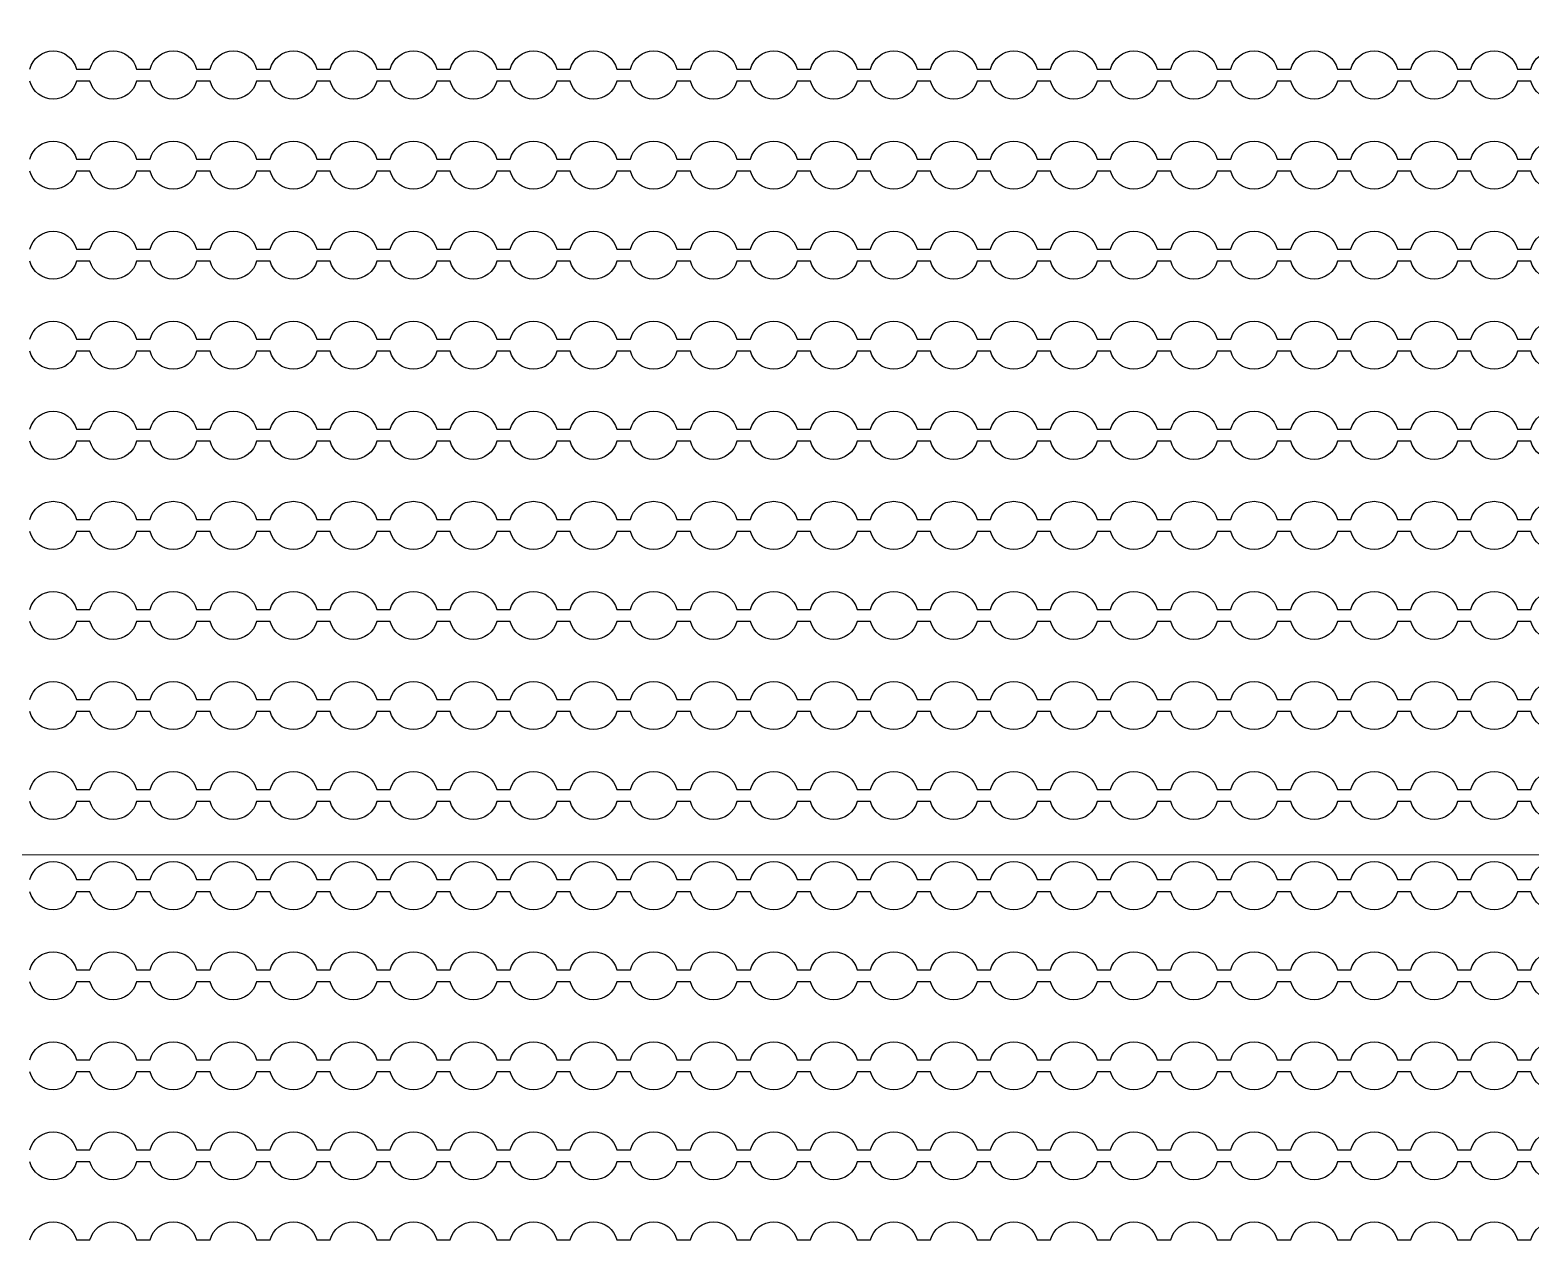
# Model space of a CAD drawing. Extents: x 4056 to 105656, y 4120 to 105720.
# Drawn here: x 56558 to 57808, y 48659 to 49671 of the extents above; entities that cross this region are included whole.
import ezdxf

# ---------------------------------------------------------------- set-up
doc = ezdxf.new("R2010")
doc.units = 13
doc.header["$MEASUREMENT"] = 0
doc.layers.add('Main Layer', color=7, linetype='Continuous', lineweight=0)

msp = doc.modelspace()

# ---------------------------------------------------------------- linework, layer by layer
at = {"lineweight": 0}
msp.add_line((64547.2, 48984.7), (54547.2, 48984.7), dxfattribs=at)
for points in [[(56557.7, 49638.9, -0.774597), (56596.5, 49638.9), (56607.7, 49638.9, -0.774597), (56646.5, 49638.9), (56657.7, 49638.9, -0.774597), (56696.5, 49638.9), (56707.7, 49638.9, -0.774597), (56746.5, 49638.9), (56757.7, 49638.9, -0.774597), (56796.5, 49638.9), (56807.7, 49638.9, -0.774597), (56846.5, 49638.9), (56857.7, 49638.9, -0.774597), (56896.5, 49638.9), (56907.7, 49638.9, -0.774597), (56946.5, 49638.9), (56957.7, 49638.9, -0.774597), (56996.5, 49638.9), (57007.7, 49638.9, -0.774597), (57046.5, 49638.9), (57057.7, 49638.9, -0.774597), (57096.5, 49638.9), (57107.7, 49638.9, -0.774597), (57146.5, 49638.9), (57157.7, 49638.9, -0.774597), (57196.5, 49638.9), (57207.7, 49638.9, -0.774597), (57246.5, 49638.9), (57257.7, 49638.9, -0.774597), (57296.5, 49638.9), (57307.7, 49638.9, -0.774597), (57346.5, 49638.9), (57357.7, 49638.9, -0.774597), (57396.5, 49638.9), (57407.7, 49638.9, -0.774597), (57446.5, 49638.9), (57457.7, 49638.9, -0.774597), (57496.5, 49638.9), (57507.7, 49638.9, -0.774597), (57546.5, 49638.9), (57557.7, 49638.9, -0.774597), (57596.5, 49638.9), (57607.7, 49638.9, -0.774597), (57646.5, 49638.9), (57657.7, 49638.9, -0.774597), (57696.5, 49638.9), (57707.7, 49638.9, -0.774597), (57746.5, 49638.9), (57757.7, 49638.9, -0.774597), (57796.5, 49638.9), (57807.7, 49638.9, -0.774597), (57846.5, 49638.9)], [(57846.5, 49628.9, -0.774597), (57807.7, 49628.9), (57796.5, 49628.9, -0.774597), (57757.7, 49628.9), (57746.5, 49628.9, -0.774597), (57707.7, 49628.9), (57696.5, 49628.9, -0.774597), (57657.7, 49628.9), (57646.5, 49628.9, -0.774597), (57607.7, 49628.9), (57596.5, 49628.9, -0.774597), (57557.7, 49628.9), (57546.5, 49628.9, -0.774597), (57507.7, 49628.9), (57496.5, 49628.9, -0.774597), (57457.7, 49628.9), (57446.5, 49628.9, -0.774597), (57407.7, 49628.9), (57396.5, 49628.9, -0.774597), (57357.7, 49628.9), (57346.5, 49628.9, -0.774597), (57307.7, 49628.9), (57296.5, 49628.9, -0.774597), (57257.7, 49628.9), (57246.5, 49628.9, -0.774597), (57207.7, 49628.9), (57196.5, 49628.9, -0.774597), (57157.7, 49628.9), (57146.5, 49628.9, -0.774597), (57107.7, 49628.9), (57096.5, 49628.9, -0.774597), (57057.7, 49628.9), (57046.5, 49628.9, -0.774597), (57007.7, 49628.9), (56996.5, 49628.9, -0.774597), (56957.7, 49628.9), (56946.5, 49628.9, -0.774597), (56907.7, 49628.9), (56896.5, 49628.9, -0.774597), (56857.7, 49628.9), (56846.5, 49628.9, -0.774597), (56807.7, 49628.9), (56796.5, 49628.9, -0.774597), (56757.7, 49628.9), (56746.5, 49628.9, -0.774597), (56707.7, 49628.9), (56696.5, 49628.9, -0.774597), (56657.7, 49628.9), (56646.5, 49628.9, -0.774597), (56607.7, 49628.9), (56596.5, 49628.9, -0.774597), (56557.7, 49628.9)], [(56557.7, 49563.9, -0.774597), (56596.5, 49563.9), (56607.7, 49563.9, -0.774597), (56646.5, 49563.9), (56657.7, 49563.9, -0.774597), (56696.5, 49563.9), (56707.7, 49563.9, -0.774597), (56746.5, 49563.9), (56757.7, 49563.9, -0.774597), (56796.5, 49563.9), (56807.7, 49563.9, -0.774597), (56846.5, 49563.9), (56857.7, 49563.9, -0.774597), (56896.5, 49563.9), (56907.7, 49563.9, -0.774597), (56946.5, 49563.9), (56957.7, 49563.9, -0.774597), (56996.5, 49563.9), (57007.7, 49563.9, -0.774597), (57046.5, 49563.9), (57057.7, 49563.9, -0.774597), (57096.5, 49563.9), (57107.7, 49563.9, -0.774597), (57146.5, 49563.9), (57157.7, 49563.9, -0.774597), (57196.5, 49563.9), (57207.7, 49563.9, -0.774597), (57246.5, 49563.9), (57257.7, 49563.9, -0.774597), (57296.5, 49563.9), (57307.7, 49563.9, -0.774597), (57346.5, 49563.9), (57357.7, 49563.9, -0.774597), (57396.5, 49563.9), (57407.7, 49563.9, -0.774597), (57446.5, 49563.9), (57457.7, 49563.9, -0.774597), (57496.5, 49563.9), (57507.7, 49563.9, -0.774597), (57546.5, 49563.9), (57557.7, 49563.9, -0.774597), (57596.5, 49563.9), (57607.7, 49563.9, -0.774597), (57646.5, 49563.9), (57657.7, 49563.9, -0.774597), (57696.5, 49563.9), (57707.7, 49563.9, -0.774597), (57746.5, 49563.9), (57757.7, 49563.9, -0.774597), (57796.5, 49563.9), (57807.7, 49563.9, -0.774597), (57846.5, 49563.9)], [(57846.5, 49553.9, -0.774597), (57807.7, 49553.9), (57796.5, 49553.9, -0.774597), (57757.7, 49553.9), (57746.5, 49553.9, -0.774597), (57707.7, 49553.9), (57696.5, 49553.9, -0.774597), (57657.7, 49553.9), (57646.5, 49553.9, -0.774597), (57607.7, 49553.9), (57596.5, 49553.9, -0.774597), (57557.7, 49553.9), (57546.5, 49553.9, -0.774597), (57507.7, 49553.9), (57496.5, 49553.9, -0.774597), (57457.7, 49553.9), (57446.5, 49553.9, -0.774597), (57407.7, 49553.9), (57396.5, 49553.9, -0.774597), (57357.7, 49553.9), (57346.5, 49553.9, -0.774597), (57307.7, 49553.9), (57296.5, 49553.9, -0.774597), (57257.7, 49553.9), (57246.5, 49553.9, -0.774597), (57207.7, 49553.9), (57196.5, 49553.9, -0.774597), (57157.7, 49553.9), (57146.5, 49553.9, -0.774597), (57107.7, 49553.9), (57096.5, 49553.9, -0.774597), (57057.7, 49553.9), (57046.5, 49553.9, -0.774597), (57007.7, 49553.9), (56996.5, 49553.9, -0.774597), (56957.7, 49553.9), (56946.5, 49553.9, -0.774597), (56907.7, 49553.9), (56896.5, 49553.9, -0.774597), (56857.7, 49553.9), (56846.5, 49553.9, -0.774597), (56807.7, 49553.9), (56796.5, 49553.9, -0.774597), (56757.7, 49553.9), (56746.5, 49553.9, -0.774597), (56707.7, 49553.9), (56696.5, 49553.9, -0.774597), (56657.7, 49553.9), (56646.5, 49553.9, -0.774597), (56607.7, 49553.9), (56596.5, 49553.9, -0.774597), (56557.7, 49553.9)], [(56557.7, 49488.9, -0.774597), (56596.5, 49488.9), (56607.7, 49488.9, -0.774597), (56646.5, 49488.9), (56657.7, 49488.9, -0.774597), (56696.5, 49488.9), (56707.7, 49488.9, -0.774597), (56746.5, 49488.9), (56757.7, 49488.9, -0.774597), (56796.5, 49488.9), (56807.7, 49488.9, -0.774597), (56846.5, 49488.9), (56857.7, 49488.9, -0.774597), (56896.5, 49488.9), (56907.7, 49488.9, -0.774597), (56946.5, 49488.9), (56957.7, 49488.9, -0.774597), (56996.5, 49488.9), (57007.7, 49488.9, -0.774597), (57046.5, 49488.9), (57057.7, 49488.9, -0.774597), (57096.5, 49488.9), (57107.7, 49488.9, -0.774597), (57146.5, 49488.9), (57157.7, 49488.9, -0.774597), (57196.5, 49488.9), (57207.7, 49488.9, -0.774597), (57246.5, 49488.9), (57257.7, 49488.9, -0.774597), (57296.5, 49488.9), (57307.7, 49488.9, -0.774597), (57346.5, 49488.9), (57357.7, 49488.9, -0.774597), (57396.5, 49488.9), (57407.7, 49488.9, -0.774597), (57446.5, 49488.9), (57457.7, 49488.9, -0.774597), (57496.5, 49488.9), (57507.7, 49488.9, -0.774597), (57546.5, 49488.9), (57557.7, 49488.9, -0.774597), (57596.5, 49488.9), (57607.7, 49488.9, -0.774597), (57646.5, 49488.9), (57657.7, 49488.9, -0.774597), (57696.5, 49488.9), (57707.7, 49488.9, -0.774597), (57746.5, 49488.9), (57757.7, 49488.9, -0.774597), (57796.5, 49488.9), (57807.7, 49488.9, -0.774597), (57846.5, 49488.9)], [(57846.5, 49478.9, -0.774597), (57807.7, 49478.9), (57796.5, 49478.9, -0.774597), (57757.7, 49478.9), (57746.5, 49478.9, -0.774597), (57707.7, 49478.9), (57696.5, 49478.9, -0.774597), (57657.7, 49478.9), (57646.5, 49478.9, -0.774597), (57607.7, 49478.9), (57596.5, 49478.9, -0.774597), (57557.7, 49478.9), (57546.5, 49478.9, -0.774597), (57507.7, 49478.9), (57496.5, 49478.9, -0.774597), (57457.7, 49478.9), (57446.5, 49478.9, -0.774597), (57407.7, 49478.9), (57396.5, 49478.9, -0.774597), (57357.7, 49478.9), (57346.5, 49478.9, -0.774597), (57307.7, 49478.9), (57296.5, 49478.9, -0.774597), (57257.7, 49478.9), (57246.5, 49478.9, -0.774597), (57207.7, 49478.9), (57196.5, 49478.9, -0.774597), (57157.7, 49478.9), (57146.5, 49478.9, -0.774597), (57107.7, 49478.9), (57096.5, 49478.9, -0.774597), (57057.7, 49478.9), (57046.5, 49478.9, -0.774597), (57007.7, 49478.9), (56996.5, 49478.9, -0.774597), (56957.7, 49478.9), (56946.5, 49478.9, -0.774597), (56907.7, 49478.9), (56896.5, 49478.9, -0.774597), (56857.7, 49478.9), (56846.5, 49478.9, -0.774597), (56807.7, 49478.9), (56796.5, 49478.9, -0.774597), (56757.7, 49478.9), (56746.5, 49478.9, -0.774597), (56707.7, 49478.9), (56696.5, 49478.9, -0.774597), (56657.7, 49478.9), (56646.5, 49478.9, -0.774597), (56607.7, 49478.9), (56596.5, 49478.9, -0.774597), (56557.7, 49478.9)], [(56557.7, 49413.9, -0.774597), (56596.5, 49413.9), (56607.7, 49413.9, -0.774597), (56646.5, 49413.9), (56657.7, 49413.9, -0.774597), (56696.5, 49413.9), (56707.7, 49413.9, -0.774597), (56746.5, 49413.9), (56757.7, 49413.9, -0.774597), (56796.5, 49413.9), (56807.7, 49413.9, -0.774597), (56846.5, 49413.9), (56857.7, 49413.9, -0.774597), (56896.5, 49413.9), (56907.7, 49413.9, -0.774597), (56946.5, 49413.9), (56957.7, 49413.9, -0.774597), (56996.5, 49413.9), (57007.7, 49413.9, -0.774597), (57046.5, 49413.9), (57057.7, 49413.9, -0.774597), (57096.5, 49413.9), (57107.7, 49413.9, -0.774597), (57146.5, 49413.9), (57157.7, 49413.9, -0.774597), (57196.5, 49413.9), (57207.7, 49413.9, -0.774597), (57246.5, 49413.9), (57257.7, 49413.9, -0.774597), (57296.5, 49413.9), (57307.7, 49413.9, -0.774597), (57346.5, 49413.9), (57357.7, 49413.9, -0.774597), (57396.5, 49413.9), (57407.7, 49413.9, -0.774597), (57446.5, 49413.9), (57457.7, 49413.9, -0.774597), (57496.5, 49413.9), (57507.7, 49413.9, -0.774597), (57546.5, 49413.9), (57557.7, 49413.9, -0.774597), (57596.5, 49413.9), (57607.7, 49413.9, -0.774597), (57646.5, 49413.9), (57657.7, 49413.9, -0.774597), (57696.5, 49413.9), (57707.7, 49413.9, -0.774597), (57746.5, 49413.9), (57757.7, 49413.9, -0.774597), (57796.5, 49413.9), (57807.7, 49413.9, -0.774597), (57846.5, 49413.9)], [(57846.5, 49403.9, -0.774597), (57807.7, 49403.9), (57796.5, 49403.9, -0.774597), (57757.7, 49403.9), (57746.5, 49403.9, -0.774597), (57707.7, 49403.9), (57696.5, 49403.9, -0.774597), (57657.7, 49403.9), (57646.5, 49403.9, -0.774597), (57607.7, 49403.9), (57596.5, 49403.9, -0.774597), (57557.7, 49403.9), (57546.5, 49403.9, -0.774597), (57507.7, 49403.9), (57496.5, 49403.9, -0.774597), (57457.7, 49403.9), (57446.5, 49403.9, -0.774597), (57407.7, 49403.9), (57396.5, 49403.9, -0.774597), (57357.7, 49403.9), (57346.5, 49403.9, -0.774597), (57307.7, 49403.9), (57296.5, 49403.9, -0.774597), (57257.7, 49403.9), (57246.5, 49403.9, -0.774597), (57207.7, 49403.9), (57196.5, 49403.9, -0.774597), (57157.7, 49403.9), (57146.5, 49403.9, -0.774597), (57107.7, 49403.9), (57096.5, 49403.9, -0.774597), (57057.7, 49403.9), (57046.5, 49403.9, -0.774597), (57007.7, 49403.9), (56996.5, 49403.9, -0.774597), (56957.7, 49403.9), (56946.5, 49403.9, -0.774597), (56907.7, 49403.9), (56896.5, 49403.9, -0.774597), (56857.7, 49403.9), (56846.5, 49403.9, -0.774597), (56807.7, 49403.9), (56796.5, 49403.9, -0.774597), (56757.7, 49403.9), (56746.5, 49403.9, -0.774597), (56707.7, 49403.9), (56696.5, 49403.9, -0.774597), (56657.7, 49403.9), (56646.5, 49403.9, -0.774597), (56607.7, 49403.9), (56596.5, 49403.9, -0.774597), (56557.7, 49403.9)], [(56557.7, 49338.9, -0.774597), (56596.5, 49338.9), (56607.7, 49338.9, -0.774597), (56646.5, 49338.9), (56657.7, 49338.9, -0.774597), (56696.5, 49338.9), (56707.7, 49338.9, -0.774597), (56746.5, 49338.9), (56757.7, 49338.9, -0.774597), (56796.5, 49338.9), (56807.7, 49338.9, -0.774597), (56846.5, 49338.9), (56857.7, 49338.9, -0.774597), (56896.5, 49338.9), (56907.7, 49338.9, -0.774597), (56946.5, 49338.9), (56957.7, 49338.9, -0.774597), (56996.5, 49338.9), (57007.7, 49338.9, -0.774597), (57046.5, 49338.9), (57057.7, 49338.9, -0.774597), (57096.5, 49338.9), (57107.7, 49338.9, -0.774597), (57146.5, 49338.9), (57157.7, 49338.9, -0.774597), (57196.5, 49338.9), (57207.7, 49338.9, -0.774597), (57246.5, 49338.9), (57257.7, 49338.9, -0.774597), (57296.5, 49338.9), (57307.7, 49338.9, -0.774597), (57346.5, 49338.9), (57357.7, 49338.9, -0.774597), (57396.5, 49338.9), (57407.7, 49338.9, -0.774597), (57446.5, 49338.9), (57457.7, 49338.9, -0.774597), (57496.5, 49338.9), (57507.7, 49338.9, -0.774597), (57546.5, 49338.9), (57557.7, 49338.9, -0.774597), (57596.5, 49338.9), (57607.7, 49338.9, -0.774597), (57646.5, 49338.9), (57657.7, 49338.9, -0.774597), (57696.5, 49338.9), (57707.7, 49338.9, -0.774597), (57746.5, 49338.9), (57757.7, 49338.9, -0.774597), (57796.5, 49338.9), (57807.7, 49338.9, -0.774597), (57846.5, 49338.9)], [(57846.5, 49328.9, -0.774597), (57807.7, 49328.9), (57796.5, 49328.9, -0.774597), (57757.7, 49328.9), (57746.5, 49328.9, -0.774597), (57707.7, 49328.9), (57696.5, 49328.9, -0.774597), (57657.7, 49328.9), (57646.5, 49328.9, -0.774597), (57607.7, 49328.9), (57596.5, 49328.9, -0.774597), (57557.7, 49328.9), (57546.5, 49328.9, -0.774597), (57507.7, 49328.9), (57496.5, 49328.9, -0.774597), (57457.7, 49328.9), (57446.5, 49328.9, -0.774597), (57407.7, 49328.9), (57396.5, 49328.9, -0.774597), (57357.7, 49328.9), (57346.5, 49328.9, -0.774597), (57307.7, 49328.9), (57296.5, 49328.9, -0.774597), (57257.7, 49328.9), (57246.5, 49328.9, -0.774597), (57207.7, 49328.9), (57196.5, 49328.9, -0.774597), (57157.7, 49328.9), (57146.5, 49328.9, -0.774597), (57107.7, 49328.9), (57096.5, 49328.9, -0.774597), (57057.7, 49328.9), (57046.5, 49328.9, -0.774597), (57007.7, 49328.9), (56996.5, 49328.9, -0.774597), (56957.7, 49328.9), (56946.5, 49328.9, -0.774597), (56907.7, 49328.9), (56896.5, 49328.9, -0.774597), (56857.7, 49328.9), (56846.5, 49328.9, -0.774597), (56807.7, 49328.9), (56796.5, 49328.9, -0.774597), (56757.7, 49328.9), (56746.5, 49328.9, -0.774597), (56707.7, 49328.9), (56696.5, 49328.9, -0.774597), (56657.7, 49328.9), (56646.5, 49328.9, -0.774597), (56607.7, 49328.9), (56596.5, 49328.9, -0.774597), (56557.7, 49328.9)], [(56557.7, 49263.9, -0.774597), (56596.5, 49263.9), (56607.7, 49263.9, -0.774597), (56646.5, 49263.9), (56657.7, 49263.9, -0.774597), (56696.5, 49263.9), (56707.7, 49263.9, -0.774597), (56746.5, 49263.9), (56757.7, 49263.9, -0.774597), (56796.5, 49263.9), (56807.7, 49263.9, -0.774597), (56846.5, 49263.9), (56857.7, 49263.9, -0.774597), (56896.5, 49263.9), (56907.7, 49263.9, -0.774597), (56946.5, 49263.9), (56957.7, 49263.9, -0.774597), (56996.5, 49263.9), (57007.7, 49263.9, -0.774597), (57046.5, 49263.9), (57057.7, 49263.9, -0.774597), (57096.5, 49263.9), (57107.7, 49263.9, -0.774597), (57146.5, 49263.9), (57157.7, 49263.9, -0.774597), (57196.5, 49263.9), (57207.7, 49263.9, -0.774597), (57246.5, 49263.9), (57257.7, 49263.9, -0.774597), (57296.5, 49263.9), (57307.7, 49263.9, -0.774597), (57346.5, 49263.9), (57357.7, 49263.9, -0.774597), (57396.5, 49263.9), (57407.7, 49263.9, -0.774597), (57446.5, 49263.9), (57457.7, 49263.9, -0.774597), (57496.5, 49263.9), (57507.7, 49263.9, -0.774597), (57546.5, 49263.9), (57557.7, 49263.9, -0.774597), (57596.5, 49263.9), (57607.7, 49263.9, -0.774597), (57646.5, 49263.9), (57657.7, 49263.9, -0.774597), (57696.5, 49263.9), (57707.7, 49263.9, -0.774597), (57746.5, 49263.9), (57757.7, 49263.9, -0.774597), (57796.5, 49263.9), (57807.7, 49263.9, -0.774597), (57846.5, 49263.9)], [(57846.5, 49253.9, -0.774597), (57807.7, 49253.9), (57796.5, 49253.9, -0.774597), (57757.7, 49253.9), (57746.5, 49253.9, -0.774597), (57707.7, 49253.9), (57696.5, 49253.9, -0.774597), (57657.7, 49253.9), (57646.5, 49253.9, -0.774597), (57607.7, 49253.9), (57596.5, 49253.9, -0.774597), (57557.7, 49253.9), (57546.5, 49253.9, -0.774597), (57507.7, 49253.9), (57496.5, 49253.9, -0.774597), (57457.7, 49253.9), (57446.5, 49253.9, -0.774597), (57407.7, 49253.9), (57396.5, 49253.9, -0.774597), (57357.7, 49253.9), (57346.5, 49253.9, -0.774597), (57307.7, 49253.9), (57296.5, 49253.9, -0.774597), (57257.7, 49253.9), (57246.5, 49253.9, -0.774597), (57207.7, 49253.9), (57196.5, 49253.9, -0.774597), (57157.7, 49253.9), (57146.5, 49253.9, -0.774597), (57107.7, 49253.9), (57096.5, 49253.9, -0.774597), (57057.7, 49253.9), (57046.5, 49253.9, -0.774597), (57007.7, 49253.9), (56996.5, 49253.9, -0.774597), (56957.7, 49253.9), (56946.5, 49253.9, -0.774597), (56907.7, 49253.9), (56896.5, 49253.9, -0.774597), (56857.7, 49253.9), (56846.5, 49253.9, -0.774597), (56807.7, 49253.9), (56796.5, 49253.9, -0.774597), (56757.7, 49253.9), (56746.5, 49253.9, -0.774597), (56707.7, 49253.9), (56696.5, 49253.9, -0.774597), (56657.7, 49253.9), (56646.5, 49253.9, -0.774597), (56607.7, 49253.9), (56596.5, 49253.9, -0.774597), (56557.7, 49253.9)], [(56557.7, 49188.9, -0.774597), (56596.5, 49188.9), (56607.7, 49188.9, -0.774597), (56646.5, 49188.9), (56657.7, 49188.9, -0.774597), (56696.5, 49188.9), (56707.7, 49188.9, -0.774597), (56746.5, 49188.9), (56757.7, 49188.9, -0.774597), (56796.5, 49188.9), (56807.7, 49188.9, -0.774597), (56846.5, 49188.9), (56857.7, 49188.9, -0.774597), (56896.5, 49188.9), (56907.7, 49188.9, -0.774597), (56946.5, 49188.9), (56957.7, 49188.9, -0.774597), (56996.5, 49188.9), (57007.7, 49188.9, -0.774597), (57046.5, 49188.9), (57057.7, 49188.9, -0.774597), (57096.5, 49188.9), (57107.7, 49188.9, -0.774597), (57146.5, 49188.9), (57157.7, 49188.9, -0.774597), (57196.5, 49188.9), (57207.7, 49188.9, -0.774597), (57246.5, 49188.9), (57257.7, 49188.9, -0.774597), (57296.5, 49188.9), (57307.7, 49188.9, -0.774597), (57346.5, 49188.9), (57357.7, 49188.9, -0.774597), (57396.5, 49188.9), (57407.7, 49188.9, -0.774597), (57446.5, 49188.9), (57457.7, 49188.9, -0.774597), (57496.5, 49188.9), (57507.7, 49188.9, -0.774597), (57546.5, 49188.9), (57557.7, 49188.9, -0.774597), (57596.5, 49188.9), (57607.7, 49188.9, -0.774597), (57646.5, 49188.9), (57657.7, 49188.9, -0.774597), (57696.5, 49188.9), (57707.7, 49188.9, -0.774597), (57746.5, 49188.9), (57757.7, 49188.9, -0.774597), (57796.5, 49188.9), (57807.7, 49188.9, -0.774597), (57846.5, 49188.9)], [(57846.5, 49178.9, -0.774597), (57807.7, 49178.9), (57796.5, 49178.9, -0.774597), (57757.7, 49178.9), (57746.5, 49178.9, -0.774597), (57707.7, 49178.9), (57696.5, 49178.9, -0.774597), (57657.7, 49178.9), (57646.5, 49178.9, -0.774597), (57607.7, 49178.9), (57596.5, 49178.9, -0.774597), (57557.7, 49178.9), (57546.5, 49178.9, -0.774597), (57507.7, 49178.9), (57496.5, 49178.9, -0.774597), (57457.7, 49178.9), (57446.5, 49178.9, -0.774597), (57407.7, 49178.9), (57396.5, 49178.9, -0.774597), (57357.7, 49178.9), (57346.5, 49178.9, -0.774597), (57307.7, 49178.9), (57296.5, 49178.9, -0.774597), (57257.7, 49178.9), (57246.5, 49178.9, -0.774597), (57207.7, 49178.9), (57196.5, 49178.9, -0.774597), (57157.7, 49178.9), (57146.5, 49178.9, -0.774597), (57107.7, 49178.9), (57096.5, 49178.9, -0.774597), (57057.7, 49178.9), (57046.5, 49178.9, -0.774597), (57007.7, 49178.9), (56996.5, 49178.9, -0.774597), (56957.7, 49178.9), (56946.5, 49178.9, -0.774597), (56907.7, 49178.9), (56896.5, 49178.9, -0.774597), (56857.7, 49178.9), (56846.5, 49178.9, -0.774597), (56807.7, 49178.9), (56796.5, 49178.9, -0.774597), (56757.7, 49178.9), (56746.5, 49178.9, -0.774597), (56707.7, 49178.9), (56696.5, 49178.9, -0.774597), (56657.7, 49178.9), (56646.5, 49178.9, -0.774597), (56607.7, 49178.9), (56596.5, 49178.9, -0.774597), (56557.7, 49178.9)], [(56557.7, 49113.9, -0.774597), (56596.5, 49113.9), (56607.7, 49113.9, -0.774597), (56646.5, 49113.9), (56657.7, 49113.9, -0.774597), (56696.5, 49113.9), (56707.7, 49113.9, -0.774597), (56746.5, 49113.9), (56757.7, 49113.9, -0.774597), (56796.5, 49113.9), (56807.7, 49113.9, -0.774597), (56846.5, 49113.9), (56857.7, 49113.9, -0.774597), (56896.5, 49113.9), (56907.7, 49113.9, -0.774597), (56946.5, 49113.9), (56957.7, 49113.9, -0.774597), (56996.5, 49113.9), (57007.7, 49113.9, -0.774597), (57046.5, 49113.9), (57057.7, 49113.9, -0.774597), (57096.5, 49113.9), (57107.7, 49113.9, -0.774597), (57146.5, 49113.9), (57157.7, 49113.9, -0.774597), (57196.5, 49113.9), (57207.7, 49113.9, -0.774597), (57246.5, 49113.9), (57257.7, 49113.9, -0.774597), (57296.5, 49113.9), (57307.7, 49113.9, -0.774597), (57346.5, 49113.9), (57357.7, 49113.9, -0.774597), (57396.5, 49113.9), (57407.7, 49113.9, -0.774597), (57446.5, 49113.9), (57457.7, 49113.9, -0.774597), (57496.5, 49113.9), (57507.7, 49113.9, -0.774597), (57546.5, 49113.9), (57557.7, 49113.9, -0.774597), (57596.5, 49113.9), (57607.7, 49113.9, -0.774597), (57646.5, 49113.9), (57657.7, 49113.9, -0.774597), (57696.5, 49113.9), (57707.7, 49113.9, -0.774597), (57746.5, 49113.9), (57757.7, 49113.9, -0.774597), (57796.5, 49113.9), (57807.7, 49113.9, -0.774597), (57846.5, 49113.9)], [(57846.5, 49103.9, -0.774597), (57807.7, 49103.9), (57796.5, 49103.9, -0.774597), (57757.7, 49103.9), (57746.5, 49103.9, -0.774597), (57707.7, 49103.9), (57696.5, 49103.9, -0.774597), (57657.7, 49103.9), (57646.5, 49103.9, -0.774597), (57607.7, 49103.9), (57596.5, 49103.9, -0.774597), (57557.7, 49103.9), (57546.5, 49103.9, -0.774597), (57507.7, 49103.9), (57496.5, 49103.9, -0.774597), (57457.7, 49103.9), (57446.5, 49103.9, -0.774597), (57407.7, 49103.9), (57396.5, 49103.9, -0.774597), (57357.7, 49103.9), (57346.5, 49103.9, -0.774597), (57307.7, 49103.9), (57296.5, 49103.9, -0.774597), (57257.7, 49103.9), (57246.5, 49103.9, -0.774597), (57207.7, 49103.9), (57196.5, 49103.9, -0.774597), (57157.7, 49103.9), (57146.5, 49103.9, -0.774597), (57107.7, 49103.9), (57096.5, 49103.9, -0.774597), (57057.7, 49103.9), (57046.5, 49103.9, -0.774597), (57007.7, 49103.9), (56996.5, 49103.9, -0.774597), (56957.7, 49103.9), (56946.5, 49103.9, -0.774597), (56907.7, 49103.9), (56896.5, 49103.9, -0.774597), (56857.7, 49103.9), (56846.5, 49103.9, -0.774597), (56807.7, 49103.9), (56796.5, 49103.9, -0.774597), (56757.7, 49103.9), (56746.5, 49103.9, -0.774597), (56707.7, 49103.9), (56696.5, 49103.9, -0.774597), (56657.7, 49103.9), (56646.5, 49103.9, -0.774597), (56607.7, 49103.9), (56596.5, 49103.9, -0.774597), (56557.7, 49103.9)], [(56557.7, 49038.9, -0.774597), (56596.5, 49038.9), (56607.7, 49038.9, -0.774597), (56646.5, 49038.9), (56657.7, 49038.9, -0.774597), (56696.5, 49038.9), (56707.7, 49038.9, -0.774597), (56746.5, 49038.9), (56757.7, 49038.9, -0.774597), (56796.5, 49038.9), (56807.7, 49038.9, -0.774597), (56846.5, 49038.9), (56857.7, 49038.9, -0.774597), (56896.5, 49038.9), (56907.7, 49038.9, -0.774597), (56946.5, 49038.9), (56957.7, 49038.9, -0.774597), (56996.5, 49038.9), (57007.7, 49038.9, -0.774597), (57046.5, 49038.9), (57057.7, 49038.9, -0.774597), (57096.5, 49038.9), (57107.7, 49038.9, -0.774597), (57146.5, 49038.9), (57157.7, 49038.9, -0.774597), (57196.5, 49038.9), (57207.7, 49038.9, -0.774597), (57246.5, 49038.9), (57257.7, 49038.9, -0.774597), (57296.5, 49038.9), (57307.7, 49038.9, -0.774597), (57346.5, 49038.9), (57357.7, 49038.9, -0.774597), (57396.5, 49038.9), (57407.7, 49038.9, -0.774597), (57446.5, 49038.9), (57457.7, 49038.9, -0.774597), (57496.5, 49038.9), (57507.7, 49038.9, -0.774597), (57546.5, 49038.9), (57557.7, 49038.9, -0.774597), (57596.5, 49038.9), (57607.7, 49038.9, -0.774597), (57646.5, 49038.9), (57657.7, 49038.9, -0.774597), (57696.5, 49038.9), (57707.7, 49038.9, -0.774597), (57746.5, 49038.9), (57757.7, 49038.9, -0.774597), (57796.5, 49038.9), (57807.7, 49038.9, -0.774597), (57846.5, 49038.9)], [(57846.5, 49028.9, -0.774597), (57807.7, 49028.9), (57796.5, 49028.9, -0.774597), (57757.7, 49028.9), (57746.5, 49028.9, -0.774597), (57707.7, 49028.9), (57696.5, 49028.9, -0.774597), (57657.7, 49028.9), (57646.5, 49028.9, -0.774597), (57607.7, 49028.9), (57596.5, 49028.9, -0.774597), (57557.7, 49028.9), (57546.5, 49028.9, -0.774597), (57507.7, 49028.9), (57496.5, 49028.9, -0.774597), (57457.7, 49028.9), (57446.5, 49028.9, -0.774597), (57407.7, 49028.9), (57396.5, 49028.9, -0.774597), (57357.7, 49028.9), (57346.5, 49028.9, -0.774597), (57307.7, 49028.9), (57296.5, 49028.9, -0.774597), (57257.7, 49028.9), (57246.5, 49028.9, -0.774597), (57207.7, 49028.9), (57196.5, 49028.9, -0.774597), (57157.7, 49028.9), (57146.5, 49028.9, -0.774597), (57107.7, 49028.9), (57096.5, 49028.9, -0.774597), (57057.7, 49028.9), (57046.5, 49028.9, -0.774597), (57007.7, 49028.9), (56996.5, 49028.9, -0.774597), (56957.7, 49028.9), (56946.5, 49028.9, -0.774597), (56907.7, 49028.9), (56896.5, 49028.9, -0.774597), (56857.7, 49028.9), (56846.5, 49028.9, -0.774597), (56807.7, 49028.9), (56796.5, 49028.9, -0.774597), (56757.7, 49028.9), (56746.5, 49028.9, -0.774597), (56707.7, 49028.9), (56696.5, 49028.9, -0.774597), (56657.7, 49028.9), (56646.5, 49028.9, -0.774597), (56607.7, 49028.9), (56596.5, 49028.9, -0.774597), (56557.7, 49028.9)], [(56557.7, 48963.9, -0.774597), (56596.5, 48963.9), (56607.7, 48963.9, -0.774597), (56646.5, 48963.9), (56657.7, 48963.9, -0.774597), (56696.5, 48963.9), (56707.7, 48963.9, -0.774597), (56746.5, 48963.9), (56757.7, 48963.9, -0.774597), (56796.5, 48963.9), (56807.7, 48963.9, -0.774597), (56846.5, 48963.9), (56857.7, 48963.9, -0.774597), (56896.5, 48963.9), (56907.7, 48963.9, -0.774597), (56946.5, 48963.9), (56957.7, 48963.9, -0.774597), (56996.5, 48963.9), (57007.7, 48963.9, -0.774597), (57046.5, 48963.9), (57057.7, 48963.9, -0.774597), (57096.5, 48963.9), (57107.7, 48963.9, -0.774597), (57146.5, 48963.9), (57157.7, 48963.9, -0.774597), (57196.5, 48963.9), (57207.7, 48963.9, -0.774597), (57246.5, 48963.9), (57257.7, 48963.9, -0.774597), (57296.5, 48963.9), (57307.7, 48963.9, -0.774597), (57346.5, 48963.9), (57357.7, 48963.9, -0.774597), (57396.5, 48963.9), (57407.7, 48963.9, -0.774597), (57446.5, 48963.9), (57457.7, 48963.9, -0.774597), (57496.5, 48963.9), (57507.7, 48963.9, -0.774597), (57546.5, 48963.9), (57557.7, 48963.9, -0.774597), (57596.5, 48963.9), (57607.7, 48963.9, -0.774597), (57646.5, 48963.9), (57657.7, 48963.9, -0.774597), (57696.5, 48963.9), (57707.7, 48963.9, -0.774597), (57746.5, 48963.9), (57757.7, 48963.9, -0.774597), (57796.5, 48963.9), (57807.7, 48963.9, -0.774597), (57846.5, 48963.9)], [(57846.5, 48953.9, -0.774597), (57807.7, 48953.9), (57796.5, 48953.9, -0.774597), (57757.7, 48953.9), (57746.5, 48953.9, -0.774597), (57707.7, 48953.9), (57696.5, 48953.9, -0.774597), (57657.7, 48953.9), (57646.5, 48953.9, -0.774597), (57607.7, 48953.9), (57596.5, 48953.9, -0.774597), (57557.7, 48953.9), (57546.5, 48953.9, -0.774597), (57507.7, 48953.9), (57496.5, 48953.9, -0.774597), (57457.7, 48953.9), (57446.5, 48953.9, -0.774597), (57407.7, 48953.9), (57396.5, 48953.9, -0.774597), (57357.7, 48953.9), (57346.5, 48953.9, -0.774597), (57307.7, 48953.9), (57296.5, 48953.9, -0.774597), (57257.7, 48953.9), (57246.5, 48953.9, -0.774597), (57207.7, 48953.9), (57196.5, 48953.9, -0.774597), (57157.7, 48953.9), (57146.5, 48953.9, -0.774597), (57107.7, 48953.9), (57096.5, 48953.9, -0.774597), (57057.7, 48953.9), (57046.5, 48953.9, -0.774597), (57007.7, 48953.9), (56996.5, 48953.9, -0.774597), (56957.7, 48953.9), (56946.5, 48953.9, -0.774597), (56907.7, 48953.9), (56896.5, 48953.9, -0.774597), (56857.7, 48953.9), (56846.5, 48953.9, -0.774597), (56807.7, 48953.9), (56796.5, 48953.9, -0.774597), (56757.7, 48953.9), (56746.5, 48953.9, -0.774597), (56707.7, 48953.9), (56696.5, 48953.9, -0.774597), (56657.7, 48953.9), (56646.5, 48953.9, -0.774597), (56607.7, 48953.9), (56596.5, 48953.9, -0.774597), (56557.7, 48953.9)], [(56557.7, 48888.9, -0.774597), (56596.5, 48888.9), (56607.7, 48888.9, -0.774597), (56646.5, 48888.9), (56657.7, 48888.9, -0.774597), (56696.5, 48888.9), (56707.7, 48888.9, -0.774597), (56746.5, 48888.9), (56757.7, 48888.9, -0.774597), (56796.5, 48888.9), (56807.7, 48888.9, -0.774597), (56846.5, 48888.9), (56857.7, 48888.9, -0.774597), (56896.5, 48888.9), (56907.7, 48888.9, -0.774597), (56946.5, 48888.9), (56957.7, 48888.9, -0.774597), (56996.5, 48888.9), (57007.7, 48888.9, -0.774597), (57046.5, 48888.9), (57057.7, 48888.9, -0.774597), (57096.5, 48888.9), (57107.7, 48888.9, -0.774597), (57146.5, 48888.9), (57157.7, 48888.9, -0.774597), (57196.5, 48888.9), (57207.7, 48888.9, -0.774597), (57246.5, 48888.9), (57257.7, 48888.9, -0.774597), (57296.5, 48888.9), (57307.7, 48888.9, -0.774597), (57346.5, 48888.9), (57357.7, 48888.9, -0.774597), (57396.5, 48888.9), (57407.7, 48888.9, -0.774597), (57446.5, 48888.9), (57457.7, 48888.9, -0.774597), (57496.5, 48888.9), (57507.7, 48888.9, -0.774597), (57546.5, 48888.9), (57557.7, 48888.9, -0.774597), (57596.5, 48888.9), (57607.7, 48888.9, -0.774597), (57646.5, 48888.9), (57657.7, 48888.9, -0.774597), (57696.5, 48888.9), (57707.7, 48888.9, -0.774597), (57746.5, 48888.9), (57757.7, 48888.9, -0.774597), (57796.5, 48888.9), (57807.7, 48888.9, -0.774597), (57846.5, 48888.9)], [(57846.5, 48878.9, -0.774597), (57807.7, 48878.9), (57796.5, 48878.9, -0.774597), (57757.7, 48878.9), (57746.5, 48878.9, -0.774597), (57707.7, 48878.9), (57696.5, 48878.9, -0.774597), (57657.7, 48878.9), (57646.5, 48878.9, -0.774597), (57607.7, 48878.9), (57596.5, 48878.9, -0.774597), (57557.7, 48878.9), (57546.5, 48878.9, -0.774597), (57507.7, 48878.9), (57496.5, 48878.9, -0.774597), (57457.7, 48878.9), (57446.5, 48878.9, -0.774597), (57407.7, 48878.9), (57396.5, 48878.9, -0.774597), (57357.7, 48878.9), (57346.5, 48878.9, -0.774597), (57307.7, 48878.9), (57296.5, 48878.9, -0.774597), (57257.7, 48878.9), (57246.5, 48878.9, -0.774597), (57207.7, 48878.9), (57196.5, 48878.9, -0.774597), (57157.7, 48878.9), (57146.5, 48878.9, -0.774597), (57107.7, 48878.9), (57096.5, 48878.9, -0.774597), (57057.7, 48878.9), (57046.5, 48878.9, -0.774597), (57007.7, 48878.9), (56996.5, 48878.9, -0.774597), (56957.7, 48878.9), (56946.5, 48878.9, -0.774597), (56907.7, 48878.9), (56896.5, 48878.9, -0.774597), (56857.7, 48878.9), (56846.5, 48878.9, -0.774597), (56807.7, 48878.9), (56796.5, 48878.9, -0.774597), (56757.7, 48878.9), (56746.5, 48878.9, -0.774597), (56707.7, 48878.9), (56696.5, 48878.9, -0.774597), (56657.7, 48878.9), (56646.5, 48878.9, -0.774597), (56607.7, 48878.9), (56596.5, 48878.9, -0.774597), (56557.7, 48878.9)], [(56557.7, 48813.9, -0.774597), (56596.5, 48813.9), (56607.7, 48813.9, -0.774597), (56646.5, 48813.9), (56657.7, 48813.9, -0.774597), (56696.5, 48813.9), (56707.7, 48813.9, -0.774597), (56746.5, 48813.9), (56757.7, 48813.9, -0.774597), (56796.5, 48813.9), (56807.7, 48813.9, -0.774597), (56846.5, 48813.9), (56857.7, 48813.9, -0.774597), (56896.5, 48813.9), (56907.7, 48813.9, -0.774597), (56946.5, 48813.9), (56957.7, 48813.9, -0.774597), (56996.5, 48813.9), (57007.7, 48813.9, -0.774597), (57046.5, 48813.9), (57057.7, 48813.9, -0.774597), (57096.5, 48813.9), (57107.7, 48813.9, -0.774597), (57146.5, 48813.9), (57157.7, 48813.9, -0.774597), (57196.5, 48813.9), (57207.7, 48813.9, -0.774597), (57246.5, 48813.9), (57257.7, 48813.9, -0.774597), (57296.5, 48813.9), (57307.7, 48813.9, -0.774597), (57346.5, 48813.9), (57357.7, 48813.9, -0.774597), (57396.5, 48813.9), (57407.7, 48813.9, -0.774597), (57446.5, 48813.9), (57457.7, 48813.9, -0.774597), (57496.5, 48813.9), (57507.7, 48813.9, -0.774597), (57546.5, 48813.9), (57557.7, 48813.9, -0.774597), (57596.5, 48813.9), (57607.7, 48813.9, -0.774597), (57646.5, 48813.9), (57657.7, 48813.9, -0.774597), (57696.5, 48813.9), (57707.7, 48813.9, -0.774597), (57746.5, 48813.9), (57757.7, 48813.9, -0.774597), (57796.5, 48813.9), (57807.7, 48813.9, -0.774597), (57846.5, 48813.9)], [(57846.5, 48803.9, -0.774597), (57807.7, 48803.9), (57796.5, 48803.9, -0.774597), (57757.7, 48803.9), (57746.5, 48803.9, -0.774597), (57707.7, 48803.9), (57696.5, 48803.9, -0.774597), (57657.7, 48803.9), (57646.5, 48803.9, -0.774597), (57607.7, 48803.9), (57596.5, 48803.9, -0.774597), (57557.7, 48803.9), (57546.5, 48803.9, -0.774597), (57507.7, 48803.9), (57496.5, 48803.9, -0.774597), (57457.7, 48803.9), (57446.5, 48803.9, -0.774597), (57407.7, 48803.9), (57396.5, 48803.9, -0.774597), (57357.7, 48803.9), (57346.5, 48803.9, -0.774597), (57307.7, 48803.9), (57296.5, 48803.9, -0.774597), (57257.7, 48803.9), (57246.5, 48803.9, -0.774597), (57207.7, 48803.9), (57196.5, 48803.9, -0.774597), (57157.7, 48803.9), (57146.5, 48803.9, -0.774597), (57107.7, 48803.9), (57096.5, 48803.9, -0.774597), (57057.7, 48803.9), (57046.5, 48803.9, -0.774597), (57007.7, 48803.9), (56996.5, 48803.9, -0.774597), (56957.7, 48803.9), (56946.5, 48803.9, -0.774597), (56907.7, 48803.9), (56896.5, 48803.9, -0.774597), (56857.7, 48803.9), (56846.5, 48803.9, -0.774597), (56807.7, 48803.9), (56796.5, 48803.9, -0.774597), (56757.7, 48803.9), (56746.5, 48803.9, -0.774597), (56707.7, 48803.9), (56696.5, 48803.9, -0.774597), (56657.7, 48803.9), (56646.5, 48803.9, -0.774597), (56607.7, 48803.9), (56596.5, 48803.9, -0.774597), (56557.7, 48803.9)], [(56557.7, 48738.9, -0.774597), (56596.5, 48738.9), (56607.7, 48738.9, -0.774597), (56646.5, 48738.9), (56657.7, 48738.9, -0.774597), (56696.5, 48738.9), (56707.7, 48738.9, -0.774597), (56746.5, 48738.9), (56757.7, 48738.9, -0.774597), (56796.5, 48738.9), (56807.7, 48738.9, -0.774597), (56846.5, 48738.9), (56857.7, 48738.9, -0.774597), (56896.5, 48738.9), (56907.7, 48738.9, -0.774597), (56946.5, 48738.9), (56957.7, 48738.9, -0.774597), (56996.5, 48738.9), (57007.7, 48738.9, -0.774597), (57046.5, 48738.9), (57057.7, 48738.9, -0.774597), (57096.5, 48738.9), (57107.7, 48738.9, -0.774597), (57146.5, 48738.9), (57157.7, 48738.9, -0.774597), (57196.5, 48738.9), (57207.7, 48738.9, -0.774597), (57246.5, 48738.9), (57257.7, 48738.9, -0.774597), (57296.5, 48738.9), (57307.7, 48738.9, -0.774597), (57346.5, 48738.9), (57357.7, 48738.9, -0.774597), (57396.5, 48738.9), (57407.7, 48738.9, -0.774597), (57446.5, 48738.9), (57457.7, 48738.9, -0.774597), (57496.5, 48738.9), (57507.7, 48738.9, -0.774597), (57546.5, 48738.9), (57557.7, 48738.9, -0.774597), (57596.5, 48738.9), (57607.7, 48738.9, -0.774597), (57646.5, 48738.9), (57657.7, 48738.9, -0.774597), (57696.5, 48738.9), (57707.7, 48738.9, -0.774597), (57746.5, 48738.9), (57757.7, 48738.9, -0.774597), (57796.5, 48738.9), (57807.7, 48738.9, -0.774597), (57846.5, 48738.9)], [(57846.5, 48728.9, -0.774597), (57807.7, 48728.9), (57796.5, 48728.9, -0.774597), (57757.7, 48728.9), (57746.5, 48728.9, -0.774597), (57707.7, 48728.9), (57696.5, 48728.9, -0.774597), (57657.7, 48728.9), (57646.5, 48728.9, -0.774597), (57607.7, 48728.9), (57596.5, 48728.9, -0.774597), (57557.7, 48728.9), (57546.5, 48728.9, -0.774597), (57507.7, 48728.9), (57496.5, 48728.9, -0.774597), (57457.7, 48728.9), (57446.5, 48728.9, -0.774597), (57407.7, 48728.9), (57396.5, 48728.9, -0.774597), (57357.7, 48728.9), (57346.5, 48728.9, -0.774597), (57307.7, 48728.9), (57296.5, 48728.9, -0.774597), (57257.7, 48728.9), (57246.5, 48728.9, -0.774597), (57207.7, 48728.9), (57196.5, 48728.9, -0.774597), (57157.7, 48728.9), (57146.5, 48728.9, -0.774597), (57107.7, 48728.9), (57096.5, 48728.9, -0.774597), (57057.7, 48728.9), (57046.5, 48728.9, -0.774597), (57007.7, 48728.9), (56996.5, 48728.9, -0.774597), (56957.7, 48728.9), (56946.5, 48728.9, -0.774597), (56907.7, 48728.9), (56896.5, 48728.9, -0.774597), (56857.7, 48728.9), (56846.5, 48728.9, -0.774597), (56807.7, 48728.9), (56796.5, 48728.9, -0.774597), (56757.7, 48728.9), (56746.5, 48728.9, -0.774597), (56707.7, 48728.9), (56696.5, 48728.9, -0.774597), (56657.7, 48728.9), (56646.5, 48728.9, -0.774597), (56607.7, 48728.9), (56596.5, 48728.9, -0.774597), (56557.7, 48728.9)], [(56557.7, 48663.9, -0.774597), (56596.5, 48663.9), (56607.7, 48663.9, -0.774597), (56646.5, 48663.9), (56657.7, 48663.9, -0.774597), (56696.5, 48663.9), (56707.7, 48663.9, -0.774597), (56746.5, 48663.9), (56757.7, 48663.9, -0.774597), (56796.5, 48663.9), (56807.7, 48663.9, -0.774597), (56846.5, 48663.9), (56857.7, 48663.9, -0.774597), (56896.5, 48663.9), (56907.7, 48663.9, -0.774597), (56946.5, 48663.9), (56957.7, 48663.9, -0.774597), (56996.5, 48663.9), (57007.7, 48663.9, -0.774597), (57046.5, 48663.9), (57057.7, 48663.9, -0.774597), (57096.5, 48663.9), (57107.7, 48663.9, -0.774597), (57146.5, 48663.9), (57157.7, 48663.9, -0.774597), (57196.5, 48663.9), (57207.7, 48663.9, -0.774597), (57246.5, 48663.9), (57257.7, 48663.9, -0.774597), (57296.5, 48663.9), (57307.7, 48663.9, -0.774597), (57346.5, 48663.9), (57357.7, 48663.9, -0.774597), (57396.5, 48663.9), (57407.7, 48663.9, -0.774597), (57446.5, 48663.9), (57457.7, 48663.9, -0.774597), (57496.5, 48663.9), (57507.7, 48663.9, -0.774597), (57546.5, 48663.9), (57557.7, 48663.9, -0.774597), (57596.5, 48663.9), (57607.7, 48663.9, -0.774597), (57646.5, 48663.9), (57657.7, 48663.9, -0.774597), (57696.5, 48663.9), (57707.7, 48663.9, -0.774597), (57746.5, 48663.9), (57757.7, 48663.9, -0.774597), (57796.5, 48663.9), (57807.7, 48663.9, -0.774597), (57846.5, 48663.9)]]:
    msp.add_lwpolyline(points, format="xyb")
at = {"layer": 'Main Layer'}
msp.add_circle((54856, 54920.5), 50800, dxfattribs=at)

doc.saveas('drawing.dxf')
